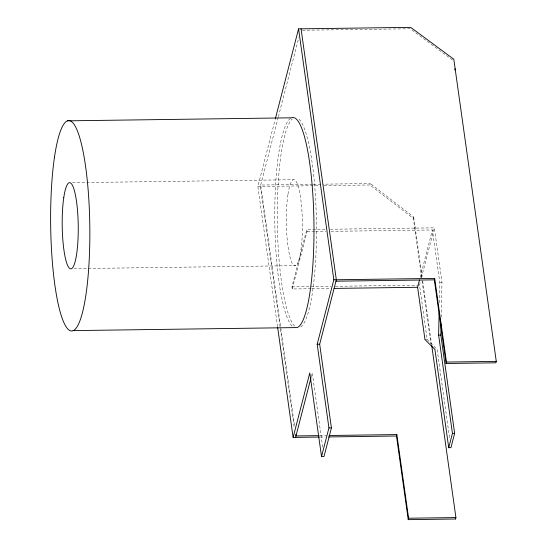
<?xml version="1.0" encoding="UTF-8"?>
<svg xmlns="http://www.w3.org/2000/svg" width="547" height="547" viewBox="0 0 547 547"><rect width="100%" height="100%" fill="white"/><g stroke="black" fill="none" stroke-linecap="round" stroke-linejoin="round"><path stroke-width="0.41" stroke-dasharray="2.73 2.05" d="M439.323 302.703L439.767 282.238L432.417 229.966L330.942 231.34M441.21 317.164L441.969 282.211L434.332 227.846L330.579 229.248M277.561 326.737L257.856 186.493L275.12 119.649M278.149 117.523L260.345 186.459L280.29 328.391M278.361 116.702L298.771 37.675M311.017 288.727L292.262 288.98L291.968 286.895L306.771 229.576L325.479 229.323M292.262 288.98L307.065 231.661L306.771 229.576M311.209 376.992L312.262 372.897L322.709 447.241M421.593 277.363L413.341 218.397L369.929 184.975L370.305 183.539L324.426 184.161M413.341 218.397L413.689 217.05L370.305 183.539M414.708 228.359L415.077 226.93M420.151 277.459L432.417 229.966M420.158 282.703L419.522 285.165L427.166 339.53L437.121 349.396L449.757 439.275M421.429 277.794L434.332 227.846M302.388 30.242L410.277 28.772L453.442 60.655M72.443 182.712L293.192 179.724M312.535 184.325L260.714 185.03L294.669 426.653M313.383 184.312L323.578 184.175M257.856 186.493L318.963 185.665M324.056 185.597L369.929 184.975M307.065 231.661L314.737 231.559M315.592 231.552L325.827 231.408M73.954 268.652L295.551 265.651M439.767 282.238L441.969 282.211M291.968 286.895L331.085 286.361M335.338 286.307L418.674 285.172M311.872 288.713L330.634 288.46M424.957 339.557L427.166 339.53M319.715 435.624L326.491 435.528M320.186 437.046L325.274 436.978M413.689 217.05L422.202 277.623M422.681 281.001L431.583 344.371M422.072 280.748L430.974 344.111M280.413 329.239L294.3 428.082M292.132 326.094A105.209 19.562 89.2 0 1 274.772 218.554A105.209 19.562 89.2 0 1 290.936 118.077M294.628 326.06A105.209 19.562 89.2 0 1 277.288 221.583A105.209 19.562 89.2 0 1 292.303 118.87M299.1 119.239A105.209 19.562 89.2 0 1 316.467 226.779A105.209 19.562 89.2 0 1 300.303 327.256M287.92 194.657A43.097 8.014 89.2 0 0 293.459 265.049A43.097 8.014 89.2 0 0 301.746 208.359A43.097 8.014 89.2 0 0 287.92 194.657"/><path stroke-width="0.82" d="M441.067 323.988L440.827 335.072L454.639 433.347L450.933 447.672L448.731 447.706L452.431 433.374L438.619 335.099L439.104 312.932M275.332 118.822L298.566 28.868L410.647 27.35L453.805 59.24L496.273 361.382L495.903 362.818L446.085 363.495L434.332 279.852L434.701 278.423L333.834 279.79L317.178 344.268L328.932 427.911L321.527 456.567L324.015 456.533L331.42 427.877L319.667 344.234L336.323 279.756L301.055 28.834M319.345 437.053L293.117 437.409L309.773 372.931L321.527 456.567M295.606 437.381L310.997 377.806M454.762 70.071L455.131 68.648M448.731 447.706L434.92 349.43L424.957 339.557L417.614 287.284L419.515 279.914M431.699 345.219L455.924 517.578L455.555 519.007L408.233 519.65L396.479 436.014L396.848 434.578L329.034 435.494M446.085 363.495L446.455 362.059L434.701 278.423M408.233 519.65L408.602 518.214L396.848 434.578M67.336 120.839L291.489 117.803A105.209 19.562 89.2 0 1 313.773 214.574A105.209 19.562 89.2 0 1 297.253 327.571L73.093 330.607M335.954 281.185L434.332 279.852M334.046 288.413L417.614 287.284M438.619 335.099L440.827 335.072M317.178 344.268L319.667 344.234M446.455 362.059L496.273 361.382M328.932 427.911L331.42 427.877M452.431 433.374L454.639 433.347M318.867 435.638L295.975 435.945L295.742 434.256M328.665 436.93L396.479 436.014M408.602 518.214L455.924 517.578M455.316 517.318L455.555 519.007M298.566 28.868L333.834 279.79M277.685 327.585L293.117 437.409M54.461 157.297A105.209 19.562 89.2 0 0 67.978 329.137A105.209 19.562 89.2 0 0 88.211 190.746A105.209 19.562 89.2 0 0 54.461 157.297M63.76 197.693A43.097 8.014 89.2 0 0 69.298 268.085A43.097 8.014 89.2 0 0 77.585 211.395A43.097 8.014 89.2 0 0 63.76 197.693"/></g></svg>
